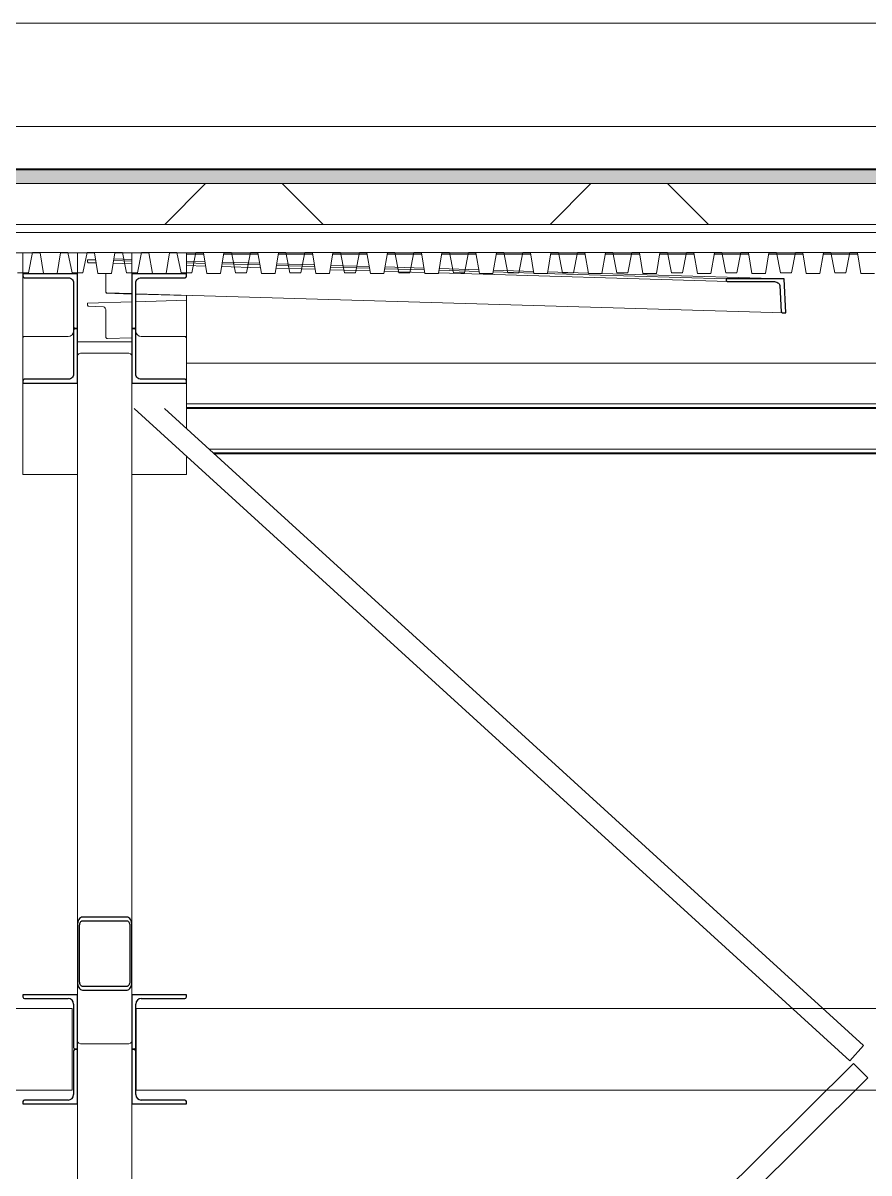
# Model space of a CAD drawing. Header units: millimetres. Extents: x 51154 to 151340, y -24069 to 30962.
# Drawn here: x 88082 to 91187, y 24626 to 28844 of the extents above; entities that cross this region are included whole.
import ezdxf

# ---------------------------------------------------------------- set-up
doc = ezdxf.new("R2010")
doc.units = ezdxf.units.MM
for name, color, linetype, lineweight in [('Внутренние кромки', 7, 'Continuous', 9), ('Каркас несущий', 7, 'Continuous', 9), ('Каркас несущий-1', 7, 'Continuous', 25), ('Общие ребра', 7, 'Continuous', 9), ('Перекрытия-1', 7, 'Continuous', 18), ('Стены', 7, 'Continuous', 9), ('Структура _1_', 7, 'Continuous', 18), ('Штриховка разреза-2', 7, 'Continuous', 9)]:
    doc.layers.add(name, color=color, linetype=linetype, lineweight=lineweight)

# ---------------------------------------------------------------- blocks, each defined once
blk = doc.blocks.new('Уголки стальные горячекатанные равнополочные ГОСТ 8509-93 - L200x20-451398-Разрез 1-1')
at = {"layer": 'Каркас несущий-1'}
for p, q in [((88281.6, 25280), (88081.6, 25280)), ((88081.6, 25280), (88081.6, 25272)), ((88087.6, 25266), (88247.6, 25266)), ((88281.6, 25080), (88281.6, 25280)), ((88267.6, 25246), (88267.6, 25086)), ((88273.6, 25080), (88281.6, 25080))]:
    blk.add_line(p, q, dxfattribs=at)
for centre, radius, start, end in [((88087.6, 25272), 6, 180, 270), ((88247.6, 25246), 20, 0, 90), ((88273.6, 25086), 6, 180, 270)]:
    blk.add_arc(centre, radius, start, end, dxfattribs=at)
blk = doc.blocks.new('Уголки стальные горячекатанные равнополочные ГОСТ 8509-93 - L200x20-451373-Разрез 1-1')
at = {"layer": 'Каркас несущий-1'}
for p, q in [((88267.6, 25074), (88267.6, 24914)), ((88281.6, 25080), (88273.6, 25080)), ((88281.6, 24880), (88281.6, 25080)), ((88081.6, 24888), (88081.6, 24880)), ((88247.6, 24894), (88087.6, 24894)), ((88081.6, 24880), (88281.6, 24880))]:
    blk.add_line(p, q, dxfattribs=at)
for centre, radius, start, end in [((88273.6, 25074), 6, 90, 180), ((88087.6, 24888), 6, 90, 180), ((88247.6, 24914), 20, 270, 0)]:
    blk.add_arc(centre, radius, start, end, dxfattribs=at)
blk = doc.blocks.new('Уголки стальные горячекатанные равнополочные ГОСТ 8509-93 - L200x20-V1-Разрез 1-1')
at = {"layer": 'Каркас несущий-1'}
for p, q in [((88681.6, 25280), (88481.6, 25280)), ((88481.6, 25280), (88481.6, 25080)), ((88515.6, 25266), (88675.6, 25266)), ((88681.6, 25272), (88681.6, 25280)), ((88495.6, 25086), (88495.6, 25246)), ((88481.6, 25080), (88489.6, 25080))]:
    blk.add_line(p, q, dxfattribs=at)
for centre, radius, start, end in [((88515.6, 25246), 20, 90, 180), ((88675.6, 25272), 6, 270, 0), ((88489.6, 25086), 6, 270, 0)]:
    blk.add_arc(centre, radius, start, end, dxfattribs=at)
blk = doc.blocks.new('Уголки стальные горячекатанные равнополочные ГОСТ 8509-93 - L200x20-V2-Разрез 1-1')
at = {"layer": 'Каркас несущий-1'}
for p, q in [((88489.6, 25080), (88481.6, 25080)), ((88481.6, 25080), (88481.6, 24880)), ((88495.6, 24914), (88495.6, 25074)), ((88675.6, 24894), (88515.6, 24894)), ((88681.6, 24880), (88681.6, 24888)), ((88481.6, 24880), (88681.6, 24880))]:
    blk.add_line(p, q, dxfattribs=at)
for centre, radius, start, end in [((88489.6, 25074), 6, 0, 90), ((88515.6, 24914), 20, 180, 270), ((88675.6, 24888), 6, 0, 90)]:
    blk.add_arc(centre, radius, start, end, dxfattribs=at)
blk = doc.blocks.new('Швеллеры стальные горячекатанные ГОСТ 8240-97_П_ - 40П-456598-Разрез 1-1')
at = {"layer": 'Каркас несущий'}
for p, q in [((88681.6, 27995.6), (88681.6, 28000.4)), ((88744.2, 28000.4), (88681.6, 28000.4)), ((88681.6, 27995.9), (88681.6, 27986.5)), ((88681.6, 27970.7), (88681.6, 27995.6)), ((88681.6, 27995.6), (88744.9, 27995.6)), ((88681.6, 27983.1), (88681.6, 27971)), ((88818.3, 27995.6), (88944.9, 27995.6)), ((88944.2, 28000.4), (88819.1, 28000.4)), ((89018.3, 27995.6), (89144.9, 27995.6)), ((89144.2, 28000.4), (89019.1, 28000.4)), ((89218.3, 27995.6), (89344.9, 27995.6)), ((89344.2, 28000.4), (89219.1, 28000.4)), ((89418.3, 27995.6), (89544.9, 27995.6)), ((89544.2, 28000.4), (89419.1, 28000.4)), ((89618.3, 27995.6), (89744.9, 27995.6)), ((89744.2, 28000.4), (89619.1, 28000.4)), ((89818.3, 27995.6), (89944.9, 27995.6)), ((89944.2, 28000.4), (89819.1, 28000.4)), ((90018.3, 27995.6), (90144.9, 27995.6)), ((90144.2, 28000.4), (90019.1, 28000.4)), ((90218.3, 27995.6), (90344.9, 27995.6)), ((90344.2, 28000.4), (90219.1, 28000.4)), ((90418.3, 27995.6), (90544.9, 27995.6)), ((90544.2, 28000.4), (90419.1, 28000.4)), ((90618.3, 27995.6), (90744.9, 27995.6)), ((90744.2, 28000.4), (90619.1, 28000.4)), ((90818.3, 27995.6), (90944.9, 27995.6)), ((90944.2, 28000.4), (90819.1, 28000.4)), ((91018.3, 27995.6), (91144.9, 27995.6)), ((91144.2, 28000.4), (91019.1, 28000.4)), ((91218.3, 27995.6), (91344.9, 27995.6)), ((91344.2, 28000.4), (91219.1, 28000.4)), ((91418.3, 27995.6), (91544.9, 27995.6)), ((91544.2, 28000.4), (91419.1, 28000.4)), ((91618.3, 27995.6), (91744.9, 27995.6)), ((91744.2, 28000.4), (91619.1, 28000.4)), ((91818.3, 27995.6), (91944.9, 27995.6)), ((91944.2, 28000.4), (91819.1, 28000.4)), ((92018.3, 27995.6), (92144.9, 27995.6)), ((92144.2, 28000.4), (92019.1, 28000.4)), ((92218.3, 27995.6), (92344.9, 27995.6)), ((92344.2, 28000.4), (92219.1, 28000.4)), ((92418.3, 27995.6), (92544.9, 27995.6)), ((92544.2, 28000.4), (92419.1, 28000.4)), ((92618.3, 27995.6), (92744.9, 27995.6)), ((92744.2, 28000.4), (92619.1, 28000.4)), ((92818.3, 27995.6), (92944.9, 27995.6)), ((92944.2, 28000.4), (92819.1, 28000.4)), ((93018.3, 27995.6), (93144.4, 27995.6)), ((93144.2, 28000.4), (93019.1, 28000.4)), ((93218.3, 27995.6), (93344.9, 27995.6)), ((93344.2, 28000.4), (93219.1, 28000.4)), ((93418.3, 27995.6), (93544.9, 27995.6)), ((93544.2, 28000.4), (93419.1, 28000.4)), ((93618.3, 27995.6), (93701.6, 27995.6)), ((93701.6, 28000.4), (93619.1, 28000.4)), ((93701.6, 28000.4), (93701.6, 27995.6)), ((88681.6, 27596), (88681.6, 27846)), ((93701.6, 27846.4), (93701.6, 27610)), ((88681.6, 27624.8), (88681.6, 27614.5)), ((88681.6, 27614.4), (88681.6, 27610.4)), ((88681.6, 27610.4), (88681.6, 27613.8)), ((88681.6, 27613.8), (88681.6, 27605.2)), ((93683.1, 27596), (88681.6, 27596)), ((93701.6, 27614.5), (93701.6, 27624.8)), ((93701.6, 27610.4), (93701.6, 27614.4))]:
    blk.add_line(p, q, dxfattribs=at)
blk = doc.blocks.new('Швеллеры стальные горячекатанные ГОСТ 8240-97_П_ - 40П-456691-Разрез 1-1')
at = {"layer": 'Каркас несущий'}
for p, q in [((88681.6, 27663.1), (88681.6, 27667.6)), ((88681.6, 27653.7), (88681.6, 27663.1)), ((88681.6, 27650.3), (88681.6, 27653.7)), ((88681.6, 27634.7), (88681.6, 27650.3)), ((88681.6, 27355.9), (88681.6, 27634.7)), ((93599.3, 27281), (88763.9, 27281)), ((93584.9, 27267.9), (88778.3, 27267.9)), ((88783.5, 27263.2), (93579.8, 27263.2)), ((93691.2, 27263.2), (93701.6, 27263.2)), ((93701.6, 27267.9), (93696.3, 27267.9)), ((93701.6, 27267.9), (93701.6, 27263.2))]:
    blk.add_line(p, q, dxfattribs=at)
blk = doc.blocks.new('Швеллеры стальные горячекатанные ГОСТ 8240-97_П_ - 40П-V3-Разрез 1-1')
at = {"layer": 'Каркас несущий'}
for p, q in [((88681.6, 27829.5), (88681.6, 27834)), ((88681.6, 27826.6), (88681.6, 27829.5)), ((93701.6, 27834), (93701.6, 27829.5)), ((93701.6, 27829.5), (93701.6, 27820.1)), ((88681.6, 27458.4), (88681.6, 27696.1)), ((88681.6, 27444), (88681.6, 27458.4)), ((93681.6, 27447.4), (88681.6, 27447.4)), ((88681.6, 27438.8), (88681.6, 27447.4)), ((88681.6, 27434.3), (88681.6, 27438.8)), ((88681.6, 27429.6), (88681.6, 27434.3)), ((93701.6, 27434.3), (88681.6, 27434.3)), ((88681.6, 27429.6), (93701.6, 27429.6)), ((93701.6, 27434.3), (93701.6, 27429.6))]:
    blk.add_line(p, q, dxfattribs=at)
blk = doc.blocks.new('Уголки стальные горячекатанные равнополочные ГОСТ 8509-93 - L125x10-489546-Разрез 1-1')
at = {"layer": 'Каркас несущий'}
for p, q in [((88318.5, 27975.2), (88348.1, 27976.8)), ((88318.5, 27969.8), (88318.5, 27975.2)), ((88318.5, 27975.2), (88348.5, 27974.3)), ((88321, 27965.3), (88350.1, 27964.5)), ((88412.8, 27962.6), (88481.6, 27960.5)), ((88414.4, 27972.3), (88481.6, 27970.3)), ((88415.5, 27978.6), (88481.6, 27976.6)), ((88681.6, 27970.7), (88749.4, 27968.7)), ((88681.6, 27964.4), (88750.5, 27962.3)), ((88813.5, 27966.8), (88950.4, 27962.7)), ((88386, 27858.7), (88386, 27925.4)), ((88681.6, 27954.6), (88752.1, 27952.5)), ((88810.8, 27950.8), (88953.1, 27946.5)), ((88812.5, 27960.5), (88951.5, 27956.4)), ((89009.9, 27944.9), (89154.1, 27940.6)), ((89011.5, 27954.6), (89152.5, 27950.4)), ((89012.5, 27960.9), (89151.4, 27956.7)), ((89208.9, 27938.9), (89355.1, 27934.6)), ((89210.5, 27948.7), (89353.5, 27944.4)), ((89211.5, 27954.9), (89352.4, 27950.8)), ((89407.9, 27933), (89556.1, 27928.6)), ((89409.5, 27942.7), (89554.5, 27938.4)), ((89410.6, 27949), (89553.4, 27944.8)), ((89606.9, 27927.1), (90670.1, 27895.5)), ((89608.5, 27936.8), (89755.5, 27932.5)), ((89609.6, 27943.1), (89754.4, 27938.8)), ((89807.5, 27930.9), (89956.4, 27926.5)), ((89808.6, 27937.2), (89955.4, 27932.8)), ((89991.8, 27925.4), (90662.1, 27905.5)), ((90007.6, 27931.3), (90156.4, 27926.9)), ((90204.7, 27925.4), (90874.9, 27905.5)), ((88388.6, 27854.2), (88481.6, 27851.5)), ((88495.6, 27851), (90872.4, 27780.4)), ((90872.3, 27780.7), (90869.8, 27780.8))]:
    blk.add_line(p, q, dxfattribs=at)
for centre in [(88321.2, 27969.9), (88388.7, 27858.8)]:
    blk.add_ellipse(centre, major_axis=(0.14, 4.6), ratio=0.586801, start_param=1.621389, end_param=3.192186, dxfattribs=at)
at = {"layer": 'Каркас несущий-1'}
for p, q in [((90874.9, 27905.5), (90662.1, 27905.5)), ((90662.1, 27905.5), (90662.4, 27900.1)), ((90670.5, 27895.5), (90834.6, 27895.5)), ((90859.2, 27881.5), (90864.7, 27785)), ((90882, 27780.4), (90874.9, 27905.5)), ((90872.8, 27780.4), (90882, 27780.4))]:
    blk.add_line(p, q, dxfattribs=at)
at = {"layer": 'Каркас несущий-1', "flags": 128}
for points in [[(90662.4, 27900.1), (90662.6, 27899.2), (90663.1, 27898.4), (90663.8, 27897.6), (90664.9, 27896.9), (90666.1, 27896.3), (90667.5, 27895.9), (90668.9, 27895.6), (90670.5, 27895.5)], [(90834.6, 27895.5), (90839.3, 27895.2), (90843.8, 27894.4), (90848, 27893.2), (90851.7, 27891.4), (90854.8, 27889.3), (90857.1, 27886.9), (90858.6, 27884.2), (90859.2, 27881.5)], [(90864.7, 27785), (90864.9, 27784.1), (90865.4, 27783.3), (90866.2, 27782.5), (90867.2, 27781.8), (90868.4, 27781.2), (90869.8, 27780.8), (90871.2, 27780.5), (90872.8, 27780.4)]]:
    blk.add_lwpolyline(points, dxfattribs=at)
blk = doc.blocks.new('Уголки стальные горячекатанные равнополочные ГОСТ 8509-93 - L125x10-489375-Разрез 1-1')
at = {"layer": 'Каркас несущий'}
for p, q in [((88321.2, 27963.7), (88350.4, 27962.8)), ((88321.3, 27963.7), (88340.3, 27964.8)), ((88388.7, 27852.6), (88481.6, 27849.8)), ((88388.9, 27852.6), (88392, 27852.8)), ((88392, 27852.8), (88481.6, 27850.1)), ((88495.6, 27849.7), (88681.6, 27844.2)), ((88495.6, 27849.4), (88681.6, 27843.9)), ((93867.6, 27815), (93701.6, 27819.9)), ((93948.6, 27812.6), (93881.6, 27814.5)), ((93948.6, 27812.6), (93948.6, 27687.7)), ((93701.6, 27695), (93729.1, 27694.2)), ((93701.6, 27694.7), (93719.7, 27694.2)), ((93881.6, 27689.7), (93948.6, 27687.7)), ((93881.6, 27689.4), (93945.3, 27687.5)), ((93948.6, 27687.7), (93945.4, 27687.5))]:
    blk.add_line(p, q, dxfattribs=at)
for centre, start_param in [((88321.3, 27968.3), 1.883189), ((88388.9, 27857.2), 1.883189), ((93945.4, 27692.1), 3.141593)]:
    blk.add_ellipse(centre, major_axis=(0.14, 4.6), ratio=0.586809, start_param=start_param, end_param=3.192186, dxfattribs=at)
blk = doc.blocks.new('Уголки стальные горячекатанные равнополочные ГОСТ 8509-93 - L125x10-489341-Разрез 1-1')
at = {"layer": 'Каркас несущий'}
for p, q in [((93831.6, 27848.6), (93701.6, 27844.8)), ((93828.5, 27848.8), (93831.6, 27848.6)), ((88318.4, 27816), (88481.6, 27820.9)), ((88318.4, 27810.6), (88318.4, 27816)), ((88377.7, 27802.7), (88321.1, 27805.9)), ((88495.6, 27821.3), (88681.6, 27826.8)), ((88385.9, 27691.9), (88385.9, 27788.2)), ((88391.8, 27687), (88388.6, 27687.2)), ((88481.6, 27689.6), (88391.8, 27687)), ((88681.6, 27695.6), (88630, 27694.1))]:
    blk.add_line(p, q, dxfattribs=at)
for centre, major_axis, start_param, end_param in [((93828.5, 27853.4), (-0.14, 4.6), 2.3056, 3.090999), ((88321.1, 27810.5), (-0.14, 4.6), 1.520202, 3.090999), ((88377.7, 27788.7), (-0.4, 14), 4.661795, 6.232591), ((88388.6, 27691.8), (-0.14, 4.6), 1.520202, 3.090999)]:
    blk.add_ellipse(centre, major_axis=major_axis, ratio=0.586824, start_param=start_param, end_param=end_param, dxfattribs=at)
blk = doc.blocks.new('Швеллеры стальные горячекатанные ГОСТ 8240-97_П_ - 30П-490094-Разрез 1-1')
at = {"layer": 'Каркас несущий'}
for p, q in [((88496.6, 24930), (88496.6, 25230)), ((88496.6, 25230), (93861.6, 25230)), ((88496.6, 25226), (88496.6, 25221.1)), ((93861.6, 25230), (93861.6, 24930)), ((93861.6, 25221.1), (93861.6, 25226)), ((88496.6, 25219), (88496.6, 25207)), ((93861.6, 25207), (93861.6, 25219)), ((88496.6, 24953), (88496.6, 24941)), ((88496.6, 24938.9), (88496.6, 24934)), ((93861.6, 24930), (88496.6, 24930)), ((93861.6, 24941), (93861.6, 24953)), ((93861.6, 24934), (93861.6, 24938.9))]:
    blk.add_line(p, q, dxfattribs=at)
blk = doc.blocks.new('Швеллеры стальные горячекатанные ГОСТ 8240-97_П_ - 30П-490475-Разрез 1-1')
at = {"layer": 'Каркас несущий'}
for p, q in [((82081.6, 24930), (82081.6, 25230)), ((82081.6, 25230), (88261.6, 25230)), ((82081.6, 25226), (82081.6, 25221.1)), ((88261.6, 25230), (88261.6, 24930)), ((88261.6, 25221.1), (88261.6, 25226)), ((82081.6, 25219), (82081.6, 25207)), ((88261.6, 25207), (88261.6, 25219)), ((82081.6, 24953), (82081.6, 24941)), ((82081.6, 24938.9), (82081.6, 24934)), ((88261.6, 24930), (82081.6, 24930)), ((88261.6, 24941), (88261.6, 24953)), ((88261.6, 24934), (88261.6, 24938.9))]:
    blk.add_line(p, q, dxfattribs=at)

msp = doc.modelspace()

# ---------------------------------------------------------------- hatches: boundary and pattern name
at = {"layer": 'Штриховка разреза-2'}
h = msp.add_hatch(dxfattribs=at)
h.set_pattern_fill('FP_4', color=256, style=0, pattern_type=2)
h.set_pattern_definition([(0, (99498.54, 6475), (812.8, 203.2), [67.056, -542.544, 67.056, -542.544, -3251.2]), (0, (99498.54, 6475), (812.8, 203.2), [-1219.2, 67.056, -1152.144, 67.056, -542.544, -1422.4]), (0, (99498.54, 6475), (812.8, 203.2), [-3048, 67.056, -339.344, 67.056, -948.944]), (120, (99803.34, 6576.6), (-582.3764, 602.3054), [67.056, -542.544, 67.056, -3793.744]), (120, (99803.34, 6576.6), (-582.3764, 602.3054), [-676.656, -542.544, 67.056, -1152.144, -2032]), (120, (99803.34, 6576.6), (-582.3764, 602.3054), [-2438.4, 67.056, -542.544, 67.056, -1355.344]), (120, (99803.34, 6576.6), (-582.3764, 602.3054), [-3115.056, -339.344, 67.056, -948.944]), (240, (99904.94, 6983), (-230.4236, -805.5054), [67.056, -542.544, 67.056, -542.544, -3251.2]), (240, (99904.94, 6983), (-230.4236, -805.5054), [-1219.2, 67.056, -1152.144, 67.056, -542.544, -1422.4]), (240, (99904.94, 6983), (-230.4236, -805.5054), [-3048, 67.056, -339.344, 67.056, -948.944])])
h.paths.add_polyline_path([(103832.9, 28255.2), (104481.6, 28255.2), (104481.6, 28305.2), (81781.6, 28305.2), (81781.6, 28255.2), (103069.5, 28255.2)], flags=0)
h = msp.add_hatch(dxfattribs=at)
h.set_pattern_fill('FP_5', color=256, style=0, pattern_type=2)
h.set_pattern_definition([(45, (99498.5, 6475), (-707.107, 707.107), []), (135, (99498.5, 6475), (-707.107, -707.107), [])])
h.paths.add_polyline_path([(93144.4, 28105.2), (104481.6, 28105.2), (104481.6, 28255.2), (81781.6, 28255.2), (81781.6, 28105.2), (92762.7, 28105.2)], flags=0)

# ---------------------------------------------------------------- linework, layer by layer
at = {"layer": 'Внутренние кромки'}
msp.add_line((104481.6, 28464), (81781.6, 28464), dxfattribs=at)
at = {"layer": 'Каркас несущий'}
for p, q in [((88081.6, 27923.5), (88081.6, 28000.4)), ((88081.6, 28000.4), (88081.6, 27578.9)), ((88281.6, 27923.5), (88281.6, 28000.4)), ((88281.6, 27880.2), (88281.6, 28000.4)), ((88481.6, 28000.4), (88481.6, 27923.5)), ((88681.6, 28000.4), (88681.6, 27923.5)), ((88267.6, 27889.5), (88267.6, 27886.2)), ((88267.6, 27886.2), (88267.6, 27713.1)), ((88281.6, 27880.2), (88281.6, 27387)), ((88281.6, 27723.4), (88281.6, 27880)), ((88281.6, 27679.1), (88281.6, 27878.9)), ((88267.6, 27874), (88267.6, 27717.4)), ((88267.6, 27872.9), (88267.6, 27713.1)), ((88481.6, 27723.4), (88481.6, 27852)), ((88481.6, 27852), (88481.6, 27680.1)), ((88495.6, 27717.4), (88495.6, 27851.6)), ((88495.6, 27714), (88495.6, 27851.6)), ((88081.6, 27688.2), (88081.6, 27531.2)), ((88081.6, 27687.1), (88081.6, 27679.1)), ((88081.6, 27187.5), (88081.6, 27679.1)), ((88087.6, 27694.2), (88247.6, 27694.2)), ((88281.6, 27187.5), (88281.6, 27679.1)), ((88281.6, 27675.1), (88281.6, 24350.1)), ((88481.6, 27675.1), (88281.6, 27675.1)), ((88289, 27675.1), (88285.1, 27675.1)), ((88290.6, 27675.1), (88300.1, 27675.1)), ((88472.6, 27675.1), (88463.1, 27675.1)), ((88478.1, 27675.1), (88474.2, 27675.1)), ((88481.6, 27680.1), (88481.6, 27187.5)), ((88481.6, 27675.1), (88481.6, 24350.1)), ((88675.6, 27694.1), (88515.6, 27694.1)), ((88681.6, 27680.1), (88681.6, 27688.1)), ((88681.6, 27531.2), (88681.6, 27687.8)), ((88681.6, 27355.9), (88681.6, 27680.1)), ((88299.6, 27633.4), (88463.6, 27633.4)), ((88463.6, 27633.4), (88299.6, 27633.4)), ((88281.6, 27622.6), (88281.6, 25534.6)), ((88281.6, 27622.6), (88281.6, 27548.4)), ((88481.6, 25534.6), (88481.6, 27622.6)), ((88481.6, 27548.4), (88481.6, 27622.6)), ((88281.6, 27548.4), (88281.6, 25110.3)), ((88481.6, 25110.3), (88481.6, 27548.4)), ((88489.2, 27429.7), (91116.5, 25037.8)), ((88600.6, 27429.7), (91167, 25093.3)), ((88681.6, 27187.5), (88681.6, 27254.5)), ((88281.6, 27187.5), (88081.6, 27187.5)), ((88681.6, 27187.5), (88481.6, 27187.5)), ((88463.6, 25099.5), (88299.6, 25099.5)), ((91167, 25093.3), (91116.5, 25037.8)), ((91129.5, 25028.2), (88532.8, 22450)), ((91129.5, 25028.2), (91182.3, 24975)), ((88639.2, 22450), (91182.3, 24975))]:
    msp.add_line(p, q, dxfattribs=at)
for centre, major_axis, ratio, start_param, end_param in [((88247.6, 27714.2), (20, 0), 0.999161, 4.712389, 6.283185), ((88515.6, 27714), (20, 0), 0.999161, 3.141593, 4.712389), ((88515.6, 27713.7), (20, 0), 0.999161, 3.141593, 3.388351), ((88087.6, 27688.2), (6, 0), 0.999161, 1.570796, 3.141593), ((88675.6, 27688.1), (6, 0), 0.999161, 0, 1.570796), ((88675.6, 27687.8), (6, 0), 0.999161, 0.261799, 1.308997), ((88299.6, 27622.6), (18, 0), 0.598704, 1.570796, 3.141593), ((88299.6, 27622.6), (18, 0), 0.598704, 1.570796, 3.141593), ((88463.6, 27622.6), (18, 0), 0.598704, 0, 1.570796), ((88463.6, 27622.6), (18, 0), 0.598704, 0, 1.570796), ((88299.6, 25110.3), (18, 0), 0.598704, 3.141593, 4.712389), ((88463.6, 25110.3), (18, 0), 0.598704, 4.712389, 6.283185)]:
    msp.add_ellipse(centre, major_axis=major_axis, ratio=ratio, start_param=start_param, end_param=end_param, dxfattribs=at)
at = {"layer": 'Каркас несущий-1'}
for p, q in [((88281.6, 27923.5), (88081.6, 27923.5)), ((88081.6, 27923.5), (88081.6, 27915.5)), ((88281.6, 27723.4), (88281.6, 27923.5)), ((88681.6, 27923.5), (88481.6, 27923.5)), ((88481.6, 27923.5), (88481.6, 27723.4)), ((88681.6, 27915.5), (88681.6, 27923.5)), ((88087.6, 27909.5), (88247.6, 27909.5)), ((88267.6, 27889.5), (88267.6, 27729.4)), ((88495.6, 27729.4), (88495.6, 27889.5)), ((88515.6, 27909.5), (88675.6, 27909.5)), ((88267.6, 27717.4), (88267.6, 27557.2)), ((88281.6, 27723.4), (88273.6, 27723.4)), ((88273.6, 27723.4), (88281.6, 27723.4)), ((88281.6, 27523.2), (88281.6, 27723.4)), ((88481.6, 27723.4), (88489.6, 27723.4)), ((88489.6, 27723.4), (88481.6, 27723.4)), ((88481.6, 27723.4), (88481.6, 27523.2)), ((88495.6, 27557.2), (88495.6, 27717.4)), ((88081.6, 27531.2), (88081.6, 27523.2)), ((88081.6, 27523.2), (88281.6, 27523.2)), ((88247.6, 27537.2), (88087.6, 27537.2)), ((88481.6, 27523.2), (88681.6, 27523.2)), ((88675.6, 27537.2), (88515.6, 27537.2)), ((88681.6, 27523.2), (88681.6, 27531.2)), ((88463.6, 25564.6), (88299.6, 25564.6)), ((88281.6, 25534.6), (88281.6, 25327.4)), ((88289.6, 25327.4), (88289.6, 25534.6)), ((88299.6, 25551.3), (88463.6, 25551.3)), ((88473.6, 25534.6), (88473.6, 25327.4)), ((88481.6, 25327.4), (88481.6, 25534.6)), ((88463.6, 25310.7), (88299.6, 25310.7)), ((88299.6, 25297.4), (88463.6, 25297.4))]:
    msp.add_line(p, q, dxfattribs=at)
at = {"layer": 'Каркас несущий-1', "flags": 128}
for points in [[(88081.6, 27915.5), (88081.8, 27914.2), (88082.2, 27912.9), (88082.9, 27911.8), (88083.9, 27910.8), (88085, 27910.1), (88086.3, 27909.7), (88087.6, 27909.5)], [(88247.6, 27909.5), (88252.1, 27909), (88256.3, 27907.5), (88260.1, 27905.2), (88263.3, 27902), (88265.6, 27898.2), (88267.1, 27894), (88267.6, 27889.5)], [(88495.6, 27889.5), (88496.1, 27894), (88497.6, 27898.2), (88500, 27902), (88503.2, 27905.2), (88506.9, 27907.5), (88511.2, 27909), (88515.6, 27909.5)], [(88675.6, 27909.5), (88677, 27909.7), (88678.2, 27910.1), (88679.4, 27910.8), (88680.3, 27911.8), (88681, 27912.9), (88681.5, 27914.2), (88681.6, 27915.5)], [(88267.6, 27729.4), (88267.8, 27728), (88268.2, 27726.8), (88268.9, 27725.6), (88269.9, 27724.7), (88271, 27724), (88272.3, 27723.5), (88273.6, 27723.4)], [(88273.6, 27723.4), (88272.3, 27723.2), (88271, 27722.8), (88269.9, 27722.1), (88268.9, 27721.1), (88268.2, 27720), (88267.8, 27718.7), (88267.6, 27717.4)], [(88489.6, 27723.4), (88491, 27723.5), (88492.2, 27724), (88493.4, 27724.7), (88494.3, 27725.6), (88495, 27726.8), (88495.5, 27728), (88495.6, 27729.4)], [(88495.6, 27717.4), (88495.5, 27718.7), (88495, 27720), (88494.3, 27721.1), (88493.4, 27722.1), (88492.2, 27722.8), (88491, 27723.2), (88489.6, 27723.4)], [(88267.6, 27557.2), (88267.1, 27552.8), (88265.6, 27548.5), (88263.3, 27544.8), (88260.1, 27541.6), (88256.3, 27539.2), (88252.1, 27537.7), (88247.6, 27537.2)], [(88515.6, 27537.2), (88511.2, 27537.7), (88506.9, 27539.2), (88503.2, 27541.6), (88500, 27544.8), (88497.6, 27548.5), (88496.1, 27552.8), (88495.6, 27557.2)], [(88087.6, 27537.2), (88086.3, 27537.1), (88085, 27536.6), (88083.9, 27535.9), (88082.9, 27535), (88082.2, 27533.8), (88081.8, 27532.5), (88081.6, 27531.2)], [(88681.6, 27531.2), (88681.5, 27532.5), (88681, 27533.8), (88680.3, 27535), (88679.4, 27535.9), (88678.2, 27536.6), (88677, 27537.1), (88675.6, 27537.2)], [(88299.6, 25564.6), (88296.1, 25564), (88292.7, 25562.3), (88289.6, 25559.6), (88286.9, 25555.8), (88284.7, 25551.3), (88283, 25546.1), (88282, 25540.4), (88281.6, 25534.6)], [(88481.6, 25534.6), (88481.3, 25540.4), (88480.3, 25546.1), (88478.6, 25551.3), (88476.4, 25555.8), (88473.6, 25559.6), (88470.5, 25562.3), (88467.1, 25564), (88463.6, 25564.6)], [(88289.6, 25534.6), (88289.8, 25537.8), (88290.4, 25540.9), (88291.3, 25543.8), (88292.6, 25546.4), (88294.1, 25548.4), (88295.8, 25550), (88297.7, 25550.9), (88299.6, 25551.3)], [(88463.6, 25551.3), (88465.6, 25550.9), (88467.5, 25550), (88469.2, 25548.4), (88470.7, 25546.4), (88471.9, 25543.8), (88472.9, 25540.9), (88473.4, 25537.8), (88473.6, 25534.6)], [(88281.6, 25327.4), (88282, 25321.6), (88283, 25315.9), (88284.7, 25310.7), (88286.9, 25306.2), (88289.6, 25302.4), (88292.7, 25299.7), (88296.1, 25298), (88299.6, 25297.4)], [(88299.6, 25310.7), (88297.7, 25311.1), (88295.8, 25312), (88294.1, 25313.6), (88292.6, 25315.6), (88291.3, 25318.2), (88290.4, 25321.1), (88289.8, 25324.2), (88289.6, 25327.4)], [(88473.6, 25327.4), (88473.4, 25324.2), (88472.9, 25321.1), (88471.9, 25318.2), (88470.7, 25315.6), (88469.2, 25313.6), (88467.5, 25312), (88465.6, 25311.1), (88463.6, 25310.7)], [(88463.6, 25297.4), (88467.1, 25298), (88470.5, 25299.7), (88473.6, 25302.4), (88476.4, 25306.2), (88478.6, 25310.7), (88480.3, 25315.9), (88481.3, 25321.6), (88481.6, 25327.4)]]:
    msp.add_lwpolyline(points, dxfattribs=at)
at = {"layer": 'Общие ребра'}
for p, q in [((81781.6, 28305.2), (104481.6, 28305.2)), ((81781.6, 28255.2), (104481.6, 28255.2))]:
    msp.add_line(p, q, dxfattribs=at)
at = {"layer": 'Перекрытия-1'}
for p, q in [((88101.6, 27927.6), (88116.6, 28002.7)), ((88116.6, 28002.7), (88246.6, 28002.7)), ((88246.6, 28002.7), (88261.6, 27927.6)), ((88301.6, 27927.6), (88316.6, 28002.7)), ((88316.6, 28002.7), (88446.6, 28002.7)), ((88446.6, 28002.7), (88461.6, 27927.6)), ((88501.6, 27927.6), (88516.6, 28002.7)), ((88516.6, 28002.7), (88646.6, 28002.7)), ((88646.6, 28002.7), (88661.6, 27927.6)), ((88701.6, 27927.6), (88716.6, 28002.7)), ((88716.6, 28002.7), (88846.6, 28002.7)), ((88846.6, 28002.7), (88861.6, 27927.6)), ((88901.6, 27927.6), (88916.6, 28002.7)), ((88916.6, 28002.7), (89046.6, 28002.7)), ((89046.6, 28002.7), (89061.6, 27927.6)), ((89101.6, 27927.6), (89116.6, 28002.7)), ((89116.6, 28002.7), (89246.6, 28002.7)), ((89246.6, 28002.7), (89261.6, 27927.6)), ((89301.6, 27927.6), (89316.6, 28002.7)), ((89316.6, 28002.7), (89446.6, 28002.7)), ((89446.6, 28002.7), (89461.6, 27927.6)), ((89501.6, 27927.6), (89516.6, 28002.7)), ((89516.6, 28002.7), (89646.6, 28002.7)), ((89646.6, 28002.7), (89661.6, 27927.6)), ((89701.6, 27927.6), (89716.6, 28002.7)), ((89716.6, 28002.7), (89846.6, 28002.7)), ((89846.6, 28002.7), (89861.6, 27927.6)), ((89901.6, 27927.6), (89916.6, 28002.7)), ((89916.6, 28002.7), (90046.6, 28002.7)), ((90046.6, 28002.7), (90061.6, 27927.6)), ((90101.6, 27927.6), (90116.6, 28002.7)), ((90116.6, 28002.7), (90246.6, 28002.7)), ((90246.6, 28002.7), (90261.6, 27927.6)), ((90301.6, 27927.6), (90316.6, 28002.7)), ((90316.6, 28002.7), (90446.6, 28002.7)), ((90446.6, 28002.7), (90461.6, 27927.6)), ((90501.6, 27927.6), (90516.6, 28002.7)), ((90516.6, 28002.7), (90646.6, 28002.7)), ((90646.6, 28002.7), (90661.6, 27927.6)), ((90701.6, 27927.6), (90716.6, 28002.7)), ((90716.6, 28002.7), (90846.6, 28002.7)), ((90846.6, 28002.7), (90861.6, 27927.6)), ((90901.6, 27927.6), (90916.6, 28002.7)), ((90916.6, 28002.7), (91046.6, 28002.7)), ((91046.6, 28002.7), (91061.6, 27927.6)), ((91101.6, 27927.6), (91116.6, 28002.7)), ((91116.6, 28002.7), (91246.6, 28002.7)), ((88061.6, 27927.6), (88081.6, 27927.6)), ((88081.6, 27927.6), (88101.6, 27927.6)), ((88261.6, 27927.6), (88281.6, 27927.6)), ((88281.6, 27927.6), (88301.6, 27927.6)), ((88461.6, 27927.6), (88481.6, 27927.6)), ((88481.6, 27927.6), (88501.6, 27927.6)), ((88661.6, 27927.6), (88681.6, 27927.6)), ((88681.6, 27927.6), (88701.6, 27927.6)), ((88861.6, 27927.6), (88881.6, 27927.6)), ((88881.6, 27927.6), (88901.6, 27927.6)), ((89061.6, 27927.6), (89081.6, 27927.6)), ((89081.6, 27927.6), (89101.6, 27927.6)), ((89261.6, 27927.6), (89281.6, 27927.6)), ((89281.6, 27927.6), (89301.6, 27927.6)), ((89461.6, 27927.6), (89481.6, 27927.6)), ((89481.6, 27927.6), (89501.6, 27927.6)), ((89661.6, 27927.6), (89681.6, 27927.6)), ((89681.6, 27927.6), (89701.6, 27927.6)), ((89861.6, 27927.6), (89881.6, 27927.6)), ((89881.6, 27927.6), (89901.6, 27927.6)), ((90061.6, 27927.6), (90081.6, 27927.6)), ((90081.6, 27927.6), (90101.6, 27927.6)), ((90261.6, 27927.6), (90281.6, 27927.6)), ((90281.6, 27927.6), (90301.6, 27927.6)), ((90461.6, 27927.6), (90481.6, 27927.6)), ((90481.6, 27927.6), (90501.6, 27927.6)), ((90661.6, 27927.6), (90681.6, 27927.6)), ((90681.6, 27927.6), (90701.6, 27927.6)), ((90861.6, 27927.6), (90881.6, 27927.6)), ((90881.6, 27927.6), (90901.6, 27927.6)), ((91061.6, 27927.6), (91081.6, 27927.6)), ((91081.6, 27927.6), (91101.6, 27927.6))]:
    msp.add_line(p, q, dxfattribs=at)
at = {"layer": 'Стены'}
msp.add_line((104481.6, 28843.8), (81781.6, 28843.8), dxfattribs=at)
at = {"layer": 'Структура _1_'}
for p, q in [((104481.6, 28309.4), (81781.6, 28309.4)), ((82083.6, 28105.2), (104179.6, 28105.2)), ((104481.6, 28075.4), (81781.6, 28075.4)), ((88019.1, 28000.4), (88144.1, 28000.4)), ((88144.1, 28000.4), (88156.6, 27925.4)), ((88206.6, 27925.4), (88219.1, 28000.4)), ((88219.1, 28000.4), (88344.1, 28000.4)), ((88344.1, 28000.4), (88356.6, 27925.4)), ((88406.6, 27925.4), (88419.1, 28000.4)), ((88419.1, 28000.4), (88544.1, 28000.4)), ((88544.1, 28000.4), (88556.6, 27925.4)), ((88606.6, 27925.4), (88619.1, 28000.4)), ((88619.1, 28000.4), (88744.1, 28000.4)), ((88744.1, 28000.4), (88756.6, 27925.4)), ((88806.6, 27925.4), (88819.1, 28000.4)), ((88819.1, 28000.4), (88944.1, 28000.4)), ((88944.1, 28000.4), (88956.6, 27925.4)), ((89006.6, 27925.4), (89019.1, 28000.4)), ((89019.1, 28000.4), (89144.1, 28000.4)), ((89144.1, 28000.4), (89156.6, 27925.4)), ((89206.6, 27925.4), (89219.1, 28000.4)), ((89219.1, 28000.4), (89344.1, 28000.4)), ((89344.1, 28000.4), (89356.6, 27925.4)), ((89406.6, 27925.4), (89419.1, 28000.4)), ((89419.1, 28000.4), (89544.1, 28000.4)), ((89544.1, 28000.4), (89556.6, 27925.4)), ((89606.6, 27925.4), (89619.1, 28000.4)), ((89619.1, 28000.4), (89744.1, 28000.4)), ((89744.1, 28000.4), (89756.6, 27925.4)), ((89806.6, 27925.4), (89819.1, 28000.4)), ((89819.1, 28000.4), (89944.1, 28000.4)), ((89944.1, 28000.4), (89956.6, 27925.4)), ((90006.6, 27925.4), (90019.1, 28000.4)), ((90019.1, 28000.4), (90144.1, 28000.4)), ((90144.1, 28000.4), (90156.6, 27925.4)), ((90206.6, 27925.4), (90219.1, 28000.4)), ((90219.1, 28000.4), (90344.1, 28000.4)), ((90344.1, 28000.4), (90356.6, 27925.4)), ((90406.6, 27925.4), (90419.1, 28000.4)), ((90419.1, 28000.4), (90544.1, 28000.4)), ((90544.1, 28000.4), (90556.6, 27925.4)), ((90606.6, 27925.4), (90619.1, 28000.4)), ((90619.1, 28000.4), (90744.1, 28000.4)), ((90744.1, 28000.4), (90756.6, 27925.4)), ((90806.6, 27925.4), (90819.1, 28000.4)), ((90819.1, 28000.4), (90944.1, 28000.4)), ((90944.1, 28000.4), (90956.6, 27925.4)), ((91006.6, 27925.4), (91019.1, 28000.4)), ((91019.1, 28000.4), (91144.1, 28000.4)), ((91144.1, 28000.4), (91156.6, 27925.4)), ((88156.6, 27925.4), (88181.6, 27925.4)), ((88181.6, 27925.4), (88206.6, 27925.4)), ((88356.6, 27925.4), (88381.6, 27925.4)), ((88381.6, 27925.4), (88406.6, 27925.4)), ((88556.6, 27925.4), (88581.6, 27925.4)), ((88581.6, 27925.4), (88606.6, 27925.4)), ((88756.6, 27925.4), (88781.6, 27925.4)), ((88781.6, 27925.4), (88806.6, 27925.4)), ((88956.6, 27925.4), (88981.6, 27925.4)), ((88981.6, 27925.4), (89006.6, 27925.4)), ((89156.6, 27925.4), (89181.6, 27925.4)), ((89181.6, 27925.4), (89206.6, 27925.4)), ((89356.6, 27925.4), (89381.6, 27925.4)), ((89381.6, 27925.4), (89406.6, 27925.4)), ((89556.6, 27925.4), (89581.6, 27925.4)), ((89581.6, 27925.4), (89606.6, 27925.4)), ((89756.6, 27925.4), (89781.6, 27925.4)), ((89781.6, 27925.4), (89806.6, 27925.4)), ((89956.6, 27925.4), (89981.6, 27925.4)), ((89981.6, 27925.4), (90006.6, 27925.4)), ((90156.6, 27925.4), (90181.6, 27925.4)), ((90181.6, 27925.4), (90206.6, 27925.4)), ((90356.6, 27925.4), (90381.6, 27925.4)), ((90381.6, 27925.4), (90406.6, 27925.4)), ((90556.6, 27925.4), (90581.6, 27925.4)), ((90581.6, 27925.4), (90606.6, 27925.4)), ((90756.6, 27925.4), (90781.6, 27925.4)), ((90781.6, 27925.4), (90806.6, 27925.4)), ((90956.6, 27925.4), (90981.6, 27925.4)), ((90981.6, 27925.4), (91006.6, 27925.4)), ((91156.6, 27925.4), (91181.6, 27925.4)), ((91181.6, 27925.4), (91206.6, 27925.4))]:
    msp.add_line(p, q, dxfattribs=at)

# ---------------------------------------------------------------- block references
at = {"layer": 'Каркас несущий'}
for name in ['Уголки стальные горячекатанные равнополочные ГОСТ 8509-93 - L125x10-489546-Разрез 1-1', 'Уголки стальные горячекатанные равнополочные ГОСТ 8509-93 - L125x10-489375-Разрез 1-1', 'Швеллеры стальные горячекатанные ГОСТ 8240-97_П_ - 40П-456598-Разрез 1-1', 'Уголки стальные горячекатанные равнополочные ГОСТ 8509-93 - L125x10-489341-Разрез 1-1', 'Швеллеры стальные горячекатанные ГОСТ 8240-97_П_ - 40П-V3-Разрез 1-1', 'Швеллеры стальные горячекатанные ГОСТ 8240-97_П_ - 40П-456691-Разрез 1-1', 'Уголки стальные горячекатанные равнополочные ГОСТ 8509-93 - L200x20-451398-Разрез 1-1', 'Уголки стальные горячекатанные равнополочные ГОСТ 8509-93 - L200x20-V1-Разрез 1-1', 'Швеллеры стальные горячекатанные ГОСТ 8240-97_П_ - 30П-490475-Разрез 1-1', 'Швеллеры стальные горячекатанные ГОСТ 8240-97_П_ - 30П-490094-Разрез 1-1', 'Уголки стальные горячекатанные равнополочные ГОСТ 8509-93 - L200x20-451373-Разрез 1-1', 'Уголки стальные горячекатанные равнополочные ГОСТ 8509-93 - L200x20-V2-Разрез 1-1']:
    msp.add_blockref(name, (0, 0), dxfattribs=at)

doc.saveas('drawing.dxf')
